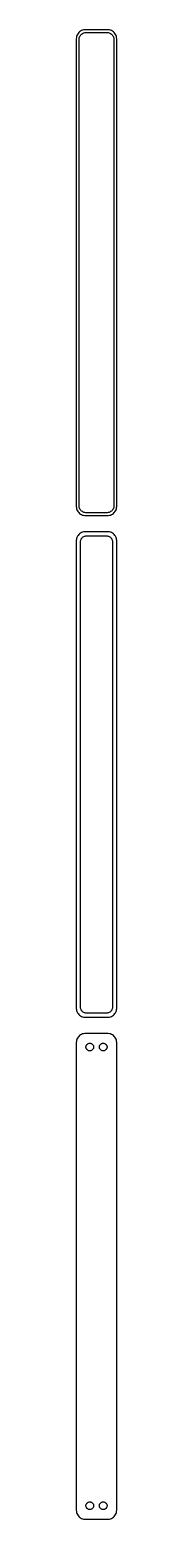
# Model space of a CAD drawing. Header units: metres. Extents: x -11 to 11, y 702 to 1530.
import ezdxf

# ---------------------------------------------------------------- set-up
doc = ezdxf.new("R2010")
doc.units = ezdxf.units.M

msp = doc.modelspace()

# ---------------------------------------------------------------- linework, layer by layer
for p, q in [((-11.2106, 1525.63), (-11.25, 1525)), ((-11.25, 1525), (-11.25, 1265)), ((-11.0929, 1526.24), (-11.2106, 1525.63)), ((-10.8989, 1526.84), (-11.0929, 1526.24)), ((-10.6315, 1527.41), (-10.8989, 1526.84)), ((-10.2951, 1527.94), (-10.6315, 1527.41)), ((-9.89484, 1528.42), (-10.2951, 1527.94)), ((-9.43712, 1528.85), (-9.89484, 1528.42)), ((-9.75, 1524.5), (-9.71844, 1525)), ((-9.75, 1265.5), (-9.75, 1524.5)), ((-9.71844, 1525), (-9.62433, 1525.49)), ((-9.62433, 1525.49), (-9.4691, 1525.97)), ((-9.4691, 1525.97), (-9.25522, 1526.43)), ((-8.92912, 1529.22), (-9.43712, 1528.85)), ((-9.25522, 1526.43), (-8.98605, 1526.85)), ((-8.98605, 1526.85), (-8.66586, 1527.24)), ((-8.37889, 1529.52), (-8.92912, 1529.22)), ((-8.66586, 1527.24), (-8.29968, 1527.58)), ((-7.79507, 1529.76), (-8.37889, 1529.52)), ((-8.29968, 1527.58), (-7.8933, 1527.88)), ((-7.8933, 1527.88), (-7.45311, 1528.12)), ((-7.1869, 1529.91), (-7.79507, 1529.76)), ((-7.45311, 1528.12), (-6.98605, 1528.3)), ((-6.56395, 1529.99), (-7.1869, 1529.91)), ((-6.98605, 1528.3), (-6.49951, 1528.43)), ((6.56395, 1529.99), (-6.56395, 1529.99)), ((-6.49951, 1528.43), (-6.00116, 1528.49)), ((-6.00116, 1528.49), (6.00116, 1528.49)), ((6.00116, 1528.49), (6.49951, 1528.43)), ((6.49951, 1528.43), (6.98605, 1528.3)), ((7.1869, 1529.91), (6.56395, 1529.99)), ((6.98605, 1528.3), (7.45311, 1528.12)), ((7.79507, 1529.76), (7.1869, 1529.91)), ((7.45311, 1528.12), (7.8933, 1527.88)), ((8.37889, 1529.52), (7.79507, 1529.76)), ((7.8933, 1527.88), (8.29968, 1527.58)), ((8.29968, 1527.58), (8.66586, 1527.24)), ((8.92912, 1529.22), (8.37889, 1529.52)), ((8.66586, 1527.24), (8.98605, 1526.85)), ((9.43712, 1528.85), (8.92912, 1529.22)), ((8.98605, 1526.85), (9.25522, 1526.43)), ((9.25522, 1526.43), (9.4691, 1525.97)), ((9.89484, 1528.42), (9.43712, 1528.85)), ((9.4691, 1525.97), (9.62433, 1525.49)), ((9.62433, 1525.49), (9.71844, 1525)), ((9.71844, 1525), (9.75, 1524.5)), ((9.75, 1524.5), (9.75, 1265.5)), ((10.2951, 1527.94), (9.89484, 1528.42)), ((10.6315, 1527.41), (10.2951, 1527.94)), ((10.8989, 1526.84), (10.6315, 1527.41)), ((11.0929, 1526.24), (10.8989, 1526.84)), ((11.2106, 1525.63), (11.0929, 1526.24)), ((11.25, 1525), (11.2106, 1525.63)), ((11.25, 1265), (11.25, 1525)), ((-11.25, 1265), (-11.2106, 1264.37)), ((-11.2106, 1264.37), (-11.0929, 1263.76)), ((-11.0929, 1263.76), (-10.8989, 1263.16)), ((-10.8989, 1263.16), (-10.6315, 1262.59)), ((-10.6315, 1262.59), (-10.2951, 1262.06)), ((-10.2951, 1262.06), (-9.89484, 1261.58)), ((-9.89484, 1261.58), (-9.43712, 1261.15)), ((-9.71844, 1265), (-9.75, 1265.5)), ((-9.62433, 1264.51), (-9.71844, 1265)), ((-9.4691, 1264.03), (-9.62433, 1264.51)), ((-9.25522, 1263.57), (-9.4691, 1264.03)), ((-9.43712, 1261.15), (-8.92912, 1260.78)), ((-8.98605, 1263.15), (-9.25522, 1263.57)), ((-8.66586, 1262.76), (-8.98605, 1263.15)), ((-8.92912, 1260.78), (-8.37889, 1260.48)), ((-8.29968, 1262.42), (-8.66586, 1262.76)), ((-8.37889, 1260.48), (-7.79507, 1260.24)), ((-7.8933, 1262.12), (-8.29968, 1262.42)), ((-7.45311, 1261.88), (-7.8933, 1262.12)), ((-7.79507, 1260.24), (-7.1869, 1260.09)), ((-6.98605, 1261.7), (-7.45311, 1261.88)), ((-7.1869, 1260.09), (-6.56395, 1260.01)), ((-6.49951, 1261.57), (-6.98605, 1261.7)), ((-6.56395, 1260.01), (6.56395, 1260.01)), ((-6.00116, 1261.51), (-6.49951, 1261.57)), ((6.00116, 1261.51), (-6.00116, 1261.51)), ((6.49951, 1261.57), (6.00116, 1261.51)), ((6.98605, 1261.7), (6.49951, 1261.57)), ((6.56395, 1260.01), (7.1869, 1260.09)), ((7.45311, 1261.88), (6.98605, 1261.7)), ((7.1869, 1260.09), (7.79507, 1260.24)), ((7.8933, 1262.12), (7.45311, 1261.88)), ((7.79507, 1260.24), (8.37889, 1260.48)), ((8.29968, 1262.42), (7.8933, 1262.12)), ((8.66586, 1262.76), (8.29968, 1262.42)), ((8.37889, 1260.48), (8.92912, 1260.78)), ((8.98605, 1263.15), (8.66586, 1262.76)), ((8.92912, 1260.78), (9.43712, 1261.15)), ((9.25522, 1263.57), (8.98605, 1263.15)), ((9.4691, 1264.03), (9.25522, 1263.57)), ((9.43712, 1261.15), (9.89484, 1261.58)), ((9.62433, 1264.51), (9.4691, 1264.03)), ((9.71844, 1265), (9.62433, 1264.51)), ((9.75, 1265.5), (9.71844, 1265)), ((9.89484, 1261.58), (10.2951, 1262.06)), ((10.2951, 1262.06), (10.6315, 1262.59)), ((10.6315, 1262.59), (10.8989, 1263.16)), ((10.8989, 1263.16), (11.0929, 1263.76)), ((11.0929, 1263.76), (11.2106, 1264.37)), ((11.2106, 1264.37), (11.25, 1265)), ((-8.37889, 1250.52), (-8.92912, 1250.22)), ((-7.79507, 1250.76), (-8.37889, 1250.52)), ((-7.1869, 1250.91), (-7.79507, 1250.76)), ((-6.56395, 1250.99), (-7.1869, 1250.91)), ((6.56395, 1250.99), (-6.56395, 1250.99)), ((7.1869, 1250.91), (6.56395, 1250.99)), ((7.79507, 1250.76), (7.1869, 1250.91)), ((8.37889, 1250.52), (7.79507, 1250.76)), ((8.92912, 1250.22), (8.37889, 1250.52)), ((-11.2106, 1246.63), (-11.25, 1246)), ((-11.25, 1246), (-11.25, 986)), ((-11.0929, 1247.24), (-11.2106, 1246.63)), ((-10.8989, 1247.84), (-11.0929, 1247.24)), ((-10.6315, 1248.41), (-10.8989, 1247.84)), ((-10.2951, 1248.94), (-10.6315, 1248.41)), ((-9.89484, 1249.42), (-10.2951, 1248.94)), ((-9.43712, 1249.85), (-9.89484, 1249.42)), ((-8.92912, 1250.22), (-9.43712, 1249.85)), ((-8.86292, 1245.5), (-8.83836, 1245.89)), ((-8.86292, 986.5), (-8.86292, 1245.5)), ((-8.83836, 1245.89), (-8.76512, 1246.27)), ((-8.76512, 1246.27), (-8.64432, 1246.65)), ((-8.64432, 1246.65), (-8.47786, 1247)), ((-8.47786, 1247), (-8.2684, 1247.33)), ((-8.2684, 1247.33), (-8.01921, 1247.63)), ((-8.01921, 1247.63), (-7.73424, 1247.9)), ((-7.73424, 1247.9), (-7.41798, 1248.13)), ((-7.41798, 1248.13), (-7.07541, 1248.32)), ((-7.07541, 1248.32), (-6.71194, 1248.46)), ((-6.71194, 1248.46), (-6.3333, 1248.56)), ((-6.3333, 1248.56), (-5.94545, 1248.61)), ((-5.94545, 1248.61), (5.94545, 1248.61)), ((5.94545, 1248.61), (6.3333, 1248.56)), ((6.3333, 1248.56), (6.71194, 1248.46)), ((6.71194, 1248.46), (7.07541, 1248.32)), ((7.07541, 1248.32), (7.41798, 1248.13)), ((7.41798, 1248.13), (7.73424, 1247.9)), ((7.73424, 1247.9), (8.01921, 1247.63)), ((8.01921, 1247.63), (8.2684, 1247.33)), ((8.2684, 1247.33), (8.47786, 1247)), ((8.47786, 1247), (8.64432, 1246.65)), ((8.64432, 1246.65), (8.76512, 1246.27)), ((8.76512, 1246.27), (8.83836, 1245.89)), ((8.83836, 1245.89), (8.86292, 1245.5)), ((8.86292, 1245.5), (8.86292, 986.5)), ((9.43712, 1249.85), (8.92912, 1250.22)), ((9.89484, 1249.42), (9.43712, 1249.85)), ((10.2951, 1248.94), (9.89484, 1249.42)), ((10.6315, 1248.41), (10.2951, 1248.94)), ((10.8989, 1247.84), (10.6315, 1248.41)), ((11.0929, 1247.24), (10.8989, 1247.84)), ((11.2106, 1246.63), (11.0929, 1247.24)), ((11.25, 1246), (11.2106, 1246.63)), ((11.25, 986), (11.25, 1246)), ((-11.25, 986), (-11.2106, 985.373)), ((-11.2106, 985.373), (-11.0929, 984.757)), ((-8.83836, 986.11), (-8.86292, 986.5)), ((-8.76512, 985.726), (-8.83836, 986.11)), ((-8.64432, 985.354), (-8.76512, 985.726)), ((-8.47786, 985), (-8.64432, 985.354)), ((8.64432, 985.354), (8.47786, 985)), ((8.76512, 985.726), (8.64432, 985.354)), ((8.83836, 986.11), (8.76512, 985.726)), ((8.86292, 986.5), (8.83836, 986.11)), ((11.0929, 984.757), (11.2106, 985.373)), ((11.2106, 985.373), (11.25, 986)), ((-11.0929, 984.757), (-10.8989, 984.159)), ((-10.8989, 984.159), (-10.6315, 983.591)), ((-10.6315, 983.591), (-10.2951, 983.061)), ((-10.2951, 983.061), (-9.89484, 982.577)), ((-9.89484, 982.577), (-9.43712, 982.147)), ((-9.43712, 982.147), (-8.92912, 981.778)), ((-8.92912, 981.778), (-8.37889, 981.476)), ((-8.2684, 984.67), (-8.47786, 985)), ((-8.37889, 981.476), (-7.79507, 981.245)), ((-8.01921, 984.369), (-8.2684, 984.67)), ((-7.73424, 984.101), (-8.01921, 984.369)), ((-7.79507, 981.245), (-7.1869, 981.089)), ((-7.41798, 983.872), (-7.73424, 984.101)), ((-7.07541, 983.683), (-7.41798, 983.872)), ((-7.1869, 981.089), (-6.56395, 981.01)), ((-6.71194, 983.539), (-7.07541, 983.683)), ((-6.3333, 983.442), (-6.71194, 983.539)), ((-6.56395, 981.01), (6.56395, 981.01)), ((-5.94545, 983.393), (-6.3333, 983.442)), ((5.94545, 983.393), (-5.94545, 983.393)), ((6.3333, 983.442), (5.94545, 983.393)), ((6.71194, 983.539), (6.3333, 983.442)), ((6.56395, 981.01), (7.1869, 981.089)), ((7.07541, 983.683), (6.71194, 983.539)), ((7.41798, 983.872), (7.07541, 983.683)), ((7.1869, 981.089), (7.79507, 981.245)), ((7.73424, 984.101), (7.41798, 983.872)), ((8.01921, 984.369), (7.73424, 984.101)), ((7.79507, 981.245), (8.37889, 981.476)), ((8.2684, 984.67), (8.01921, 984.369)), ((8.47786, 985), (8.2684, 984.67)), ((8.37889, 981.476), (8.92912, 981.778)), ((8.92912, 981.778), (9.43712, 982.147)), ((9.43712, 982.147), (9.89484, 982.577)), ((9.89484, 982.577), (10.2951, 983.061)), ((10.2951, 983.061), (10.6315, 983.591)), ((10.6315, 983.591), (10.8989, 984.159)), ((10.8989, 984.159), (11.0929, 984.757)), ((-10.8989, 968.841), (-11.0929, 968.243)), ((-10.6315, 969.409), (-10.8989, 968.841)), ((-10.2951, 969.939), (-10.6315, 969.409)), ((-9.89484, 970.423), (-10.2951, 969.939)), ((-9.43712, 970.853), (-9.89484, 970.423)), ((-8.92912, 971.222), (-9.43712, 970.853)), ((-8.37889, 971.524), (-8.92912, 971.222)), ((-7.79507, 971.755), (-8.37889, 971.524)), ((-7.1869, 971.911), (-7.79507, 971.755)), ((-6.56395, 971.99), (-7.1869, 971.911)), ((6.56395, 971.99), (-6.56395, 971.99)), ((7.1869, 971.911), (6.56395, 971.99)), ((7.79507, 971.755), (7.1869, 971.911)), ((8.37889, 971.524), (7.79507, 971.755)), ((8.92912, 971.222), (8.37889, 971.524)), ((9.43712, 970.853), (8.92912, 971.222)), ((9.89484, 970.423), (9.43712, 970.853)), ((10.2951, 969.939), (9.89484, 970.423)), ((10.6315, 969.409), (10.2951, 969.939)), ((10.8989, 968.841), (10.6315, 969.409)), ((11.0929, 968.243), (10.8989, 968.841)), ((-11.2106, 967.627), (-11.25, 967)), ((-11.25, 967), (-11.25, 707)), ((-11.0929, 968.243), (-11.2106, 967.627)), ((-5.88528, 964.5), (-5.86845, 964.768)), ((-5.86845, 964.232), (-5.88528, 964.5)), ((-5.86845, 964.768), (-5.81821, 965.031)), ((-5.81821, 963.969), (-5.86845, 964.232)), ((-5.81821, 965.031), (-5.73534, 965.286)), ((-5.73534, 963.714), (-5.81821, 963.969)), ((-5.73534, 965.286), (-5.62117, 965.529)), ((-5.62117, 963.471), (-5.73534, 963.714)), ((-5.62117, 965.529), (-5.47748, 965.755)), ((-5.47748, 963.245), (-5.62117, 963.471)), ((-5.47748, 965.755), (-5.30655, 965.962)), ((-5.30655, 963.038), (-5.47748, 963.245)), ((-5.30655, 965.962), (-5.11108, 966.145)), ((-5.11108, 962.855), (-5.30655, 963.038)), ((-5.11108, 966.145), (-4.89413, 966.303)), ((-4.89413, 962.697), (-5.11108, 962.855)), ((-4.89413, 966.303), (-4.65915, 966.432)), ((-4.65915, 962.568), (-4.89413, 962.697)), ((-4.65915, 966.432), (-4.40984, 966.531)), ((-4.40984, 962.469), (-4.65915, 962.568)), ((-4.40984, 966.531), (-4.1501, 966.597)), ((-4.1501, 962.403), (-4.40984, 962.469)), ((-4.1501, 966.597), (-3.88406, 966.631)), ((-3.88406, 962.369), (-4.1501, 962.403)), ((-3.88406, 966.631), (-3.61592, 966.631)), ((-3.61592, 962.369), (-3.88406, 962.369)), ((-3.61592, 966.631), (-3.34988, 966.597)), ((-3.34988, 962.403), (-3.61592, 962.369)), ((-3.34988, 966.597), (-3.09015, 966.531)), ((-3.09015, 962.469), (-3.34988, 962.403)), ((-3.09015, 966.531), (-2.84084, 966.432)), ((-2.84084, 962.568), (-3.09015, 962.469)), ((-2.84084, 966.432), (-2.60585, 966.303)), ((-2.60585, 962.697), (-2.84084, 962.568)), ((-2.60585, 966.303), (-2.3889, 966.145)), ((-2.3889, 962.855), (-2.60585, 962.697)), ((-2.3889, 966.145), (-2.19344, 965.962)), ((-2.19344, 963.038), (-2.3889, 962.855)), ((-2.19344, 965.962), (-2.02251, 965.755)), ((-2.02251, 963.245), (-2.19344, 963.038)), ((-2.02251, 965.755), (-1.87881, 965.529)), ((-1.87881, 963.471), (-2.02251, 963.245)), ((-1.87881, 965.529), (-1.76465, 965.286)), ((-1.76465, 963.714), (-1.87881, 963.471)), ((-1.76465, 965.286), (-1.68178, 965.031)), ((-1.68178, 963.969), (-1.76465, 963.714)), ((-1.68178, 965.031), (-1.63153, 964.768)), ((-1.63153, 964.232), (-1.68178, 963.969)), ((-1.63153, 964.768), (-1.6147, 964.5)), ((-1.6147, 964.5), (-1.63153, 964.232)), ((1.6147, 964.5), (1.63153, 964.768)), ((1.63153, 964.232), (1.6147, 964.5)), ((1.63153, 964.768), (1.68178, 965.031)), ((1.68178, 963.969), (1.63153, 964.232)), ((1.68178, 965.031), (1.76465, 965.286)), ((1.76465, 963.714), (1.68178, 963.969)), ((1.76465, 965.286), (1.87881, 965.529)), ((1.87881, 963.471), (1.76465, 963.714)), ((1.87881, 965.529), (2.02251, 965.755)), ((2.02251, 963.245), (1.87881, 963.471)), ((2.02251, 965.755), (2.19344, 965.962)), ((2.19344, 963.038), (2.02251, 963.245)), ((2.19344, 965.962), (2.3889, 966.145)), ((2.3889, 962.855), (2.19344, 963.038)), ((2.3889, 966.145), (2.60585, 966.303)), ((2.60585, 962.697), (2.3889, 962.855)), ((2.60585, 966.303), (2.84084, 966.432)), ((2.84084, 962.568), (2.60585, 962.697)), ((2.84084, 966.432), (3.09015, 966.531)), ((3.09015, 962.469), (2.84084, 962.568)), ((3.09015, 966.531), (3.34988, 966.597)), ((3.34988, 962.403), (3.09015, 962.469)), ((3.34988, 966.597), (3.61592, 966.631)), ((3.61592, 962.369), (3.34988, 962.403)), ((3.61592, 966.631), (3.88406, 966.631)), ((3.88406, 962.369), (3.61592, 962.369)), ((3.88406, 966.631), (4.1501, 966.597)), ((4.1501, 962.403), (3.88406, 962.369)), ((4.1501, 966.597), (4.40984, 966.531)), ((4.40984, 962.469), (4.1501, 962.403)), ((4.40984, 966.531), (4.65915, 966.432)), ((4.65915, 962.568), (4.40984, 962.469)), ((4.65915, 966.432), (4.89413, 966.303)), ((4.89413, 962.697), (4.65915, 962.568)), ((4.89413, 966.303), (5.11108, 966.145)), ((5.11108, 962.855), (4.89413, 962.697)), ((5.11108, 966.145), (5.30655, 965.962)), ((5.30655, 963.038), (5.11108, 962.855)), ((5.30655, 965.962), (5.47748, 965.755)), ((5.47748, 963.245), (5.30655, 963.038)), ((5.47748, 965.755), (5.62117, 965.529)), ((5.62117, 963.471), (5.47748, 963.245)), ((5.62117, 965.529), (5.73534, 965.286)), ((5.73534, 963.714), (5.62117, 963.471)), ((5.73534, 965.286), (5.81821, 965.031)), ((5.81821, 963.969), (5.73534, 963.714)), ((5.81821, 965.031), (5.86845, 964.768)), ((5.86845, 964.232), (5.81821, 963.969)), ((5.86845, 964.768), (5.88528, 964.5)), ((5.88528, 964.5), (5.86845, 964.232)), ((11.2106, 967.627), (11.0929, 968.243)), ((11.25, 967), (11.2106, 967.627)), ((11.25, 707), (11.25, 967)), ((-11.25, 707), (-11.2106, 706.373)), ((-11.2106, 706.373), (-11.0929, 705.757)), ((-11.0929, 705.757), (-10.8989, 705.159)), ((-10.8989, 705.159), (-10.6315, 704.591)), ((-10.6315, 704.591), (-10.2951, 704.061)), ((-10.2951, 704.061), (-9.89484, 703.577)), ((-5.88528, 709.5), (-5.86845, 709.768)), ((-5.86845, 709.232), (-5.88528, 709.5)), ((-5.86845, 709.768), (-5.81821, 710.031)), ((-5.81821, 708.969), (-5.86845, 709.232)), ((-5.81821, 710.031), (-5.73534, 710.286)), ((-5.73534, 708.714), (-5.81821, 708.969)), ((-5.73534, 710.286), (-5.62117, 710.529)), ((-5.62117, 708.471), (-5.73534, 708.714)), ((-5.62117, 710.529), (-5.47748, 710.755)), ((-5.47748, 708.245), (-5.62117, 708.471)), ((-5.47748, 710.755), (-5.30655, 710.962)), ((-5.30655, 708.038), (-5.47748, 708.245)), ((-5.30655, 710.962), (-5.11108, 711.145)), ((-5.11108, 707.855), (-5.30655, 708.038)), ((-5.11108, 711.145), (-4.89413, 711.303)), ((-4.89413, 707.697), (-5.11108, 707.855)), ((-4.89413, 711.303), (-4.65915, 711.432)), ((-4.65915, 707.568), (-4.89413, 707.697)), ((-4.65915, 711.432), (-4.40984, 711.531)), ((-4.40984, 707.469), (-4.65915, 707.568)), ((-4.40984, 711.531), (-4.1501, 711.597)), ((-4.1501, 707.403), (-4.40984, 707.469)), ((-4.1501, 711.597), (-3.88406, 711.631)), ((-3.88406, 707.369), (-4.1501, 707.403)), ((-3.88406, 711.631), (-3.61592, 711.631)), ((-3.61592, 707.369), (-3.88406, 707.369)), ((-3.61592, 711.631), (-3.34988, 711.597)), ((-3.34988, 707.403), (-3.61592, 707.369)), ((-3.34988, 711.597), (-3.09015, 711.531)), ((-3.09015, 707.469), (-3.34988, 707.403)), ((-3.09015, 711.531), (-2.84084, 711.432)), ((-2.84084, 707.568), (-3.09015, 707.469)), ((-2.84084, 711.432), (-2.60585, 711.303)), ((-2.60585, 707.697), (-2.84084, 707.568)), ((-2.60585, 711.303), (-2.3889, 711.145)), ((-2.3889, 707.855), (-2.60585, 707.697)), ((-2.3889, 711.145), (-2.19344, 710.962)), ((-2.19344, 708.038), (-2.3889, 707.855)), ((-2.19344, 710.962), (-2.02251, 710.755)), ((-2.02251, 708.245), (-2.19344, 708.038)), ((-2.02251, 710.755), (-1.87881, 710.529)), ((-1.87881, 708.471), (-2.02251, 708.245)), ((-1.87881, 710.529), (-1.76465, 710.286)), ((-1.76465, 708.714), (-1.87881, 708.471)), ((-1.76465, 710.286), (-1.68178, 710.031)), ((-1.68178, 708.969), (-1.76465, 708.714)), ((-1.68178, 710.031), (-1.63153, 709.768)), ((-1.63153, 709.232), (-1.68178, 708.969)), ((-1.63153, 709.768), (-1.6147, 709.5)), ((-1.6147, 709.5), (-1.63153, 709.232)), ((1.6147, 709.5), (1.63153, 709.768)), ((1.63153, 709.232), (1.6147, 709.5)), ((1.63153, 709.768), (1.68178, 710.031)), ((1.68178, 708.969), (1.63153, 709.232)), ((1.68178, 710.031), (1.76465, 710.286)), ((1.76465, 708.714), (1.68178, 708.969)), ((1.76465, 710.286), (1.87881, 710.529)), ((1.87881, 708.471), (1.76465, 708.714)), ((1.87881, 710.529), (2.02251, 710.755)), ((2.02251, 708.245), (1.87881, 708.471)), ((2.02251, 710.755), (2.19344, 710.962)), ((2.19344, 708.038), (2.02251, 708.245)), ((2.19344, 710.962), (2.3889, 711.145)), ((2.3889, 707.855), (2.19344, 708.038)), ((2.3889, 711.145), (2.60585, 711.303)), ((2.60585, 707.697), (2.3889, 707.855)), ((2.60585, 711.303), (2.84084, 711.432)), ((2.84084, 707.568), (2.60585, 707.697)), ((2.84084, 711.432), (3.09015, 711.531)), ((3.09015, 707.469), (2.84084, 707.568)), ((3.09015, 711.531), (3.34988, 711.597)), ((3.34988, 707.403), (3.09015, 707.469)), ((3.34988, 711.597), (3.61592, 711.631)), ((3.61592, 707.369), (3.34988, 707.403)), ((3.61592, 711.631), (3.88406, 711.631)), ((3.88406, 707.369), (3.61592, 707.369)), ((3.88406, 711.631), (4.1501, 711.597)), ((4.1501, 707.403), (3.88406, 707.369)), ((4.1501, 711.597), (4.40984, 711.531)), ((4.40984, 707.469), (4.1501, 707.403)), ((4.40984, 711.531), (4.65915, 711.432)), ((4.65915, 707.568), (4.40984, 707.469)), ((4.65915, 711.432), (4.89413, 711.303)), ((4.89413, 707.697), (4.65915, 707.568)), ((4.89413, 711.303), (5.11108, 711.145)), ((5.11108, 707.855), (4.89413, 707.697)), ((5.11108, 711.145), (5.30655, 710.962)), ((5.30655, 708.038), (5.11108, 707.855)), ((5.30655, 710.962), (5.47748, 710.755)), ((5.47748, 708.245), (5.30655, 708.038)), ((5.47748, 710.755), (5.62117, 710.529)), ((5.62117, 708.471), (5.47748, 708.245)), ((5.62117, 710.529), (5.73534, 710.286)), ((5.73534, 708.714), (5.62117, 708.471)), ((5.73534, 710.286), (5.81821, 710.031)), ((5.81821, 708.969), (5.73534, 708.714)), ((5.81821, 710.031), (5.86845, 709.768)), ((5.86845, 709.232), (5.81821, 708.969)), ((5.86845, 709.768), (5.88528, 709.5)), ((5.88528, 709.5), (5.86845, 709.232)), ((9.89484, 703.577), (10.2951, 704.061)), ((10.2951, 704.061), (10.6315, 704.591)), ((10.6315, 704.591), (10.8989, 705.159)), ((10.8989, 705.159), (11.0929, 705.757)), ((11.0929, 705.757), (11.2106, 706.373)), ((11.2106, 706.373), (11.25, 707)), ((-9.89484, 703.577), (-9.43712, 703.147)), ((-9.43712, 703.147), (-8.92912, 702.778)), ((-8.92912, 702.778), (-8.37889, 702.476)), ((-8.37889, 702.476), (-7.79507, 702.245)), ((-7.79507, 702.245), (-7.1869, 702.089)), ((-7.1869, 702.089), (-6.56395, 702.01)), ((-6.56395, 702.01), (6.56395, 702.01)), ((6.56395, 702.01), (7.1869, 702.089)), ((7.1869, 702.089), (7.79507, 702.245)), ((7.79507, 702.245), (8.37889, 702.476)), ((8.37889, 702.476), (8.92912, 702.778)), ((8.92912, 702.778), (9.43712, 703.147)), ((9.43712, 703.147), (9.89484, 703.577))]:
    msp.add_line(p, q)

doc.saveas('drawing.dxf')
